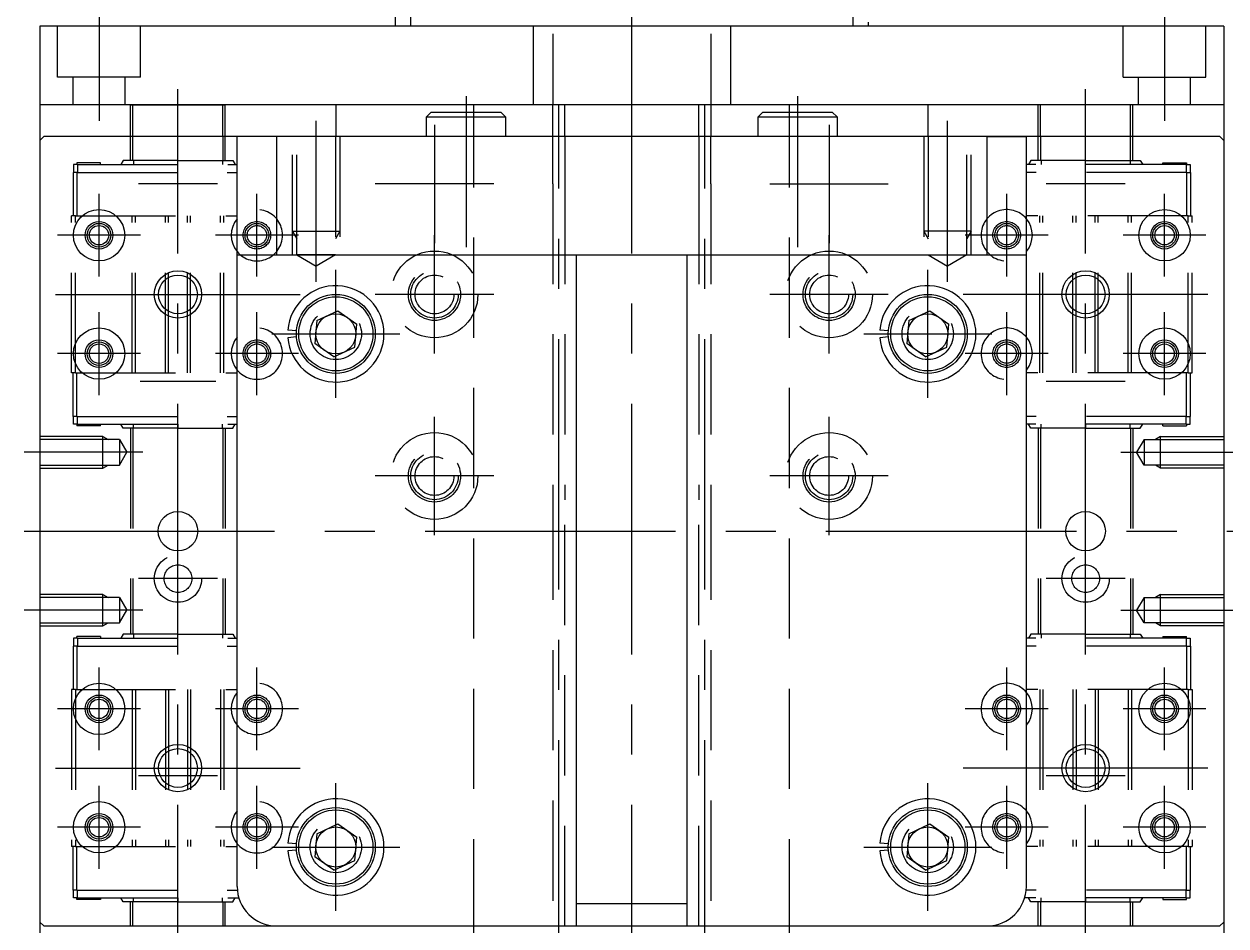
# Model space of a CAD drawing. Extents: x -60 to 572, y -16 to 599.
# Drawn here: x 342.3 to 494.5, y 116 to 230.3 of the extents above; entities that cross this region are included whole.
import ezdxf

# ---------------------------------------------------------------- set-up
doc = ezdxf.new("R2010")
doc.units = 0
doc.linetypes.add('CENTER', pattern=[50.8, 31.75, -6.35, 6.35, -6.35])
doc.linetypes.add('DASHED', pattern=[19.05, 12.7, -6.35])
doc.layers.get('0').update_dxf_attribs({"linetype": 'CONTINUOUS'})
doc.layers.add('CENTER', color=1, linetype='CENTER')

msp = doc.modelspace()

# ---------------------------------------------------------------- linework, layer by layer
at = {"color": 7, "linetype": 'CONTINUOUS'}
for p, q in [((389.26, 250), (389.26, 230)), ((391.26, 230), (391.26, 250)), ((447.26, 250), (447.26, 230)), ((494.26, 230), (344.26, 230)), ((344.26, 230), (344.26, 0)), ((449.26, 230), (389.26, 230)), ((449.26, 230), (449.26, 230.5)), ((494.26, 230), (494.26, 0)), ((494.26, 220), (344.26, 220)), ((355.76, 220), (367.76, 220)), ((355.76, 216), (355.76, 220)), ((356.06, 216), (356.06, 220)), ((367.46, 216), (367.46, 220)), ((367.76, 216), (367.76, 220)), ((381.76, 220), (381.76, 216)), ((409.26, 216), (409.26, 220)), ((410.76, 216), (410.76, 220)), ((427.76, 216), (427.76, 220)), ((429.26, 220), (429.26, 216)), ((456.76, 220), (456.76, 216)), ((482.76, 220), (470.76, 220)), ((470.76, 216), (470.76, 220)), ((471.06, 216), (471.06, 220)), ((482.46, 216), (482.46, 220)), ((482.76, 216), (482.76, 220)), ((393.26, 218.5), (393.86, 219.1)), ((393.26, 218.5), (403.26, 218.5)), ((393.26, 216), (393.26, 218.5)), ((393.86, 219.1), (402.66, 219.1)), ((402.66, 219.1), (403.26, 218.5)), ((403.26, 218.5), (403.26, 216)), ((435.26, 218.5), (435.86, 219.1)), ((435.26, 218.5), (445.26, 218.5)), ((435.26, 216), (435.26, 218.5)), ((435.86, 219.1), (444.66, 219.1)), ((444.66, 219.1), (445.26, 218.5)), ((445.26, 218.5), (445.26, 216)), ((344.76, 216), (344.26, 215.5)), ((344.76, 216), (344.26, 215.5)), ((344.26, 215.5), (344.26, 116.5)), ((344.26, 215.5), (344.26, 116.5)), ((493.76, 216), (344.76, 216)), ((369.26, 121), (369.26, 216)), ((374.26, 216), (369.26, 216)), ((374.26, 216), (374.26, 201)), ((464.26, 216), (464.26, 201)), ((464.26, 216), (469.26, 216)), ((469.26, 121), (469.26, 216)), ((493.76, 216), (494.26, 215.5)), ((493.76, 216), (494.26, 215.5)), ((494.26, 215.5), (494.26, 116.5)), ((494.26, 215.5), (494.26, 116.5)), ((369.26, 201), (469.26, 201)), ((412.26, 116), (412.26, 201)), ((426.26, 116), (426.26, 201)), ((379.36, 192.69), (382.02, 193.92)), ((382.02, 193.92), (384.42, 192.23)), ((454.36, 192.69), (457.02, 193.92)), ((457.02, 193.92), (459.42, 192.23)), ((379.36, 192.69), (379.09, 189.77)), ((384.16, 189.31), (384.42, 192.23)), ((454.36, 192.69), (454.09, 189.77)), ((459.16, 189.31), (459.42, 192.23)), ((376.77, 191.39), (375.67, 191.48)), ((376.77, 190.61), (375.67, 190.52)), ((451.77, 191.39), (450.67, 191.48)), ((451.77, 190.61), (450.67, 190.52)), ((381.49, 188.08), (379.09, 189.77)), ((381.49, 188.08), (384.16, 189.31)), ((456.49, 188.08), (454.09, 189.77)), ((456.49, 188.08), (459.16, 189.31)), ((379.36, 127.69), (382.02, 128.92)), ((382.02, 128.92), (384.42, 127.23)), ((454.36, 127.69), (457.02, 128.92)), ((457.02, 128.92), (459.42, 127.23)), ((376.77, 126.39), (375.67, 126.48)), ((379.36, 127.69), (379.09, 124.77)), ((384.16, 124.31), (384.42, 127.23)), ((451.77, 126.39), (450.67, 126.48)), ((454.36, 127.69), (454.09, 124.77)), ((459.16, 124.31), (459.42, 127.23)), ((376.77, 125.61), (375.67, 125.52)), ((451.77, 125.61), (450.67, 125.52)), ((381.49, 123.08), (379.09, 124.77)), ((381.49, 123.08), (384.16, 124.31)), ((456.49, 123.08), (454.09, 124.77)), ((456.49, 123.08), (459.16, 124.31)), ((412.26, 118.86), (426.26, 118.86)), ((344.76, 116), (344.26, 116.5)), ((344.76, 116), (344.26, 116.5)), ((344.76, 116), (493.76, 116)), ((493.76, 116), (494.26, 116.5)), ((493.76, 116), (494.26, 116.5))]:
    msp.add_line(p, q, dxfattribs=at)
at = {"color": 3, "linetype": 'DASHED'}
for p, q in [((346.51, 223.5), (346.51, 230)), ((357.01, 223.5), (357.01, 230)), ((406.76, 230), (406.76, 220)), ((431.76, 230), (431.76, 220)), ((481.51, 223.5), (481.51, 230)), ((492.01, 223.5), (492.01, 230)), ((409.26, 229), (409.26, 220)), ((429.26, 229), (429.26, 220)), ((357.01, 223.5), (346.51, 223.5)), ((348.46, 220), (348.46, 223.5)), ((355.06, 220), (355.06, 223.5)), ((481.51, 223.5), (492.01, 223.5)), ((483.46, 220), (483.46, 223.5)), ((490.06, 220), (490.06, 223.5)), ((399.26, 0), (399.26, 220)), ((439.26, 0), (439.26, 220)), ((355.76, 212.95), (355.76, 216)), ((356.06, 212.95), (356.06, 216)), ((367.46, 216), (367.46, 212.95)), ((367.76, 212.95), (367.76, 216)), ((376.26, 201), (376.26, 216)), ((376.8, 201), (376.8, 216)), ((381.71, 216), (381.71, 201)), ((382.26, 216), (382.26, 201)), ((409.26, 210), (409.26, 216)), ((409.26, 210), (409.26, 216)), ((410.76, 216), (410.76, 210)), ((410.76, 216), (410.76, 210)), ((427.76, 216), (427.76, 210)), ((427.76, 216), (427.76, 210)), ((429.26, 210), (429.26, 216)), ((429.26, 210), (429.26, 216)), ((456.26, 216), (456.26, 201)), ((456.8, 216), (456.8, 201)), ((461.71, 201), (461.71, 216)), ((462.26, 201), (462.26, 216)), ((470.76, 212.95), (470.76, 216)), ((471.06, 216), (471.06, 212.95)), ((482.46, 212.95), (482.46, 216)), ((482.76, 212.95), (482.76, 216)), ((348.51, 212.45), (348.51, 211.45)), ((349.01, 212.45), (348.51, 212.45)), ((348.96, 212.65), (348.96, 212.45)), ((351.96, 212.65), (348.96, 212.65)), ((349.01, 212.45), (369.26, 212.45)), ((349.01, 212.45), (349.01, 211.45)), ((351.96, 212.45), (351.96, 212.65)), ((354.83, 212.95), (354.53, 212.45)), ((356.13, 212.95), (354.83, 212.95)), ((356.13, 212.95), (356.13, 212.45)), ((361.76, 212.95), (356.13, 212.95)), ((361.76, 212.95), (367.39, 212.95)), ((361.76, 212.45), (361.76, 212.95)), ((367.39, 212.95), (367.39, 212.45)), ((367.39, 212.95), (368.69, 212.95)), ((368.69, 212.95), (368.99, 212.45)), ((489.51, 212.45), (469.26, 212.45)), ((469.83, 212.95), (469.53, 212.45)), ((471.13, 212.95), (469.83, 212.95)), ((471.13, 212.95), (471.13, 212.45)), ((476.76, 212.95), (471.13, 212.95)), ((476.76, 212.95), (482.39, 212.95)), ((476.76, 212.45), (476.76, 212.95)), ((482.39, 212.95), (482.39, 212.45)), ((482.39, 212.95), (483.69, 212.95)), ((483.69, 212.95), (483.99, 212.45)), ((486.56, 212.45), (486.56, 212.65)), ((486.56, 212.65), (489.56, 212.65)), ((489.51, 212.45), (489.51, 211.45)), ((489.51, 212.45), (490.01, 212.45)), ((489.56, 212.65), (489.56, 212.45)), ((490.01, 212.45), (490.01, 211.45)), ((348.96, 211.45), (348.46, 211.45)), ((348.46, 211.45), (348.46, 205.95)), ((348.96, 211.45), (369.26, 211.45)), ((348.96, 211.45), (348.96, 205.95)), ((489.56, 211.45), (469.26, 211.45)), ((489.56, 211.45), (489.56, 205.95)), ((489.56, 211.45), (490.06, 211.45)), ((490.06, 211.45), (490.06, 205.95)), ((409.26, 210), (409.26, 170)), ((409.26, 210), (409.26, 170)), ((410.76, 210), (410.76, 170)), ((410.76, 210), (410.76, 170)), ((427.76, 210), (427.76, 170)), ((427.76, 210), (427.76, 170)), ((429.26, 210), (429.26, 170)), ((429.26, 210), (429.26, 170)), ((348.26, 186.05), (348.26, 205.95)), ((348.76, 205.95), (348.26, 205.95)), ((348.76, 205.95), (369.26, 205.95)), ((348.76, 186.05), (348.76, 205.95)), ((355.96, 186.05), (355.96, 205.95)), ((356.36, 186.05), (356.36, 205.95)), ((360.16, 186.05), (360.16, 205.95)), ((360.56, 186.05), (360.56, 205.95)), ((362.96, 186.05), (362.96, 205.95)), ((363.36, 186.05), (363.36, 205.95)), ((367.16, 186.05), (367.16, 205.95)), ((367.56, 186.05), (367.56, 205.95)), ((489.76, 205.95), (469.26, 205.95)), ((470.96, 186.05), (470.96, 205.95)), ((471.36, 186.05), (471.36, 205.95)), ((475.16, 186.05), (475.16, 205.95)), ((475.56, 186.05), (475.56, 205.95)), ((477.96, 186.05), (477.96, 205.95)), ((478.36, 186.05), (478.36, 205.95)), ((482.16, 186.05), (482.16, 205.95)), ((482.56, 186.05), (482.56, 205.95)), ((489.76, 186.05), (489.76, 205.95)), ((489.76, 205.95), (490.26, 205.95)), ((490.26, 186.05), (490.26, 205.95)), ((376.26, 204), (382.26, 204)), ((376.26, 204), (376.8, 203.06)), ((382.26, 204), (381.71, 203.06)), ((462.26, 204), (456.26, 204)), ((456.26, 204), (456.8, 203.06)), ((462.26, 204), (461.71, 203.06)), ((376.8, 201), (379.26, 199.58)), ((381.71, 201), (376.8, 201)), ((381.71, 201), (379.26, 199.58)), ((456.8, 201), (461.71, 201)), ((456.8, 201), (459.26, 199.58)), ((461.71, 201), (459.26, 199.58)), ((348.76, 186.05), (348.26, 186.05)), ((348.46, 180.55), (348.46, 186.05)), ((348.76, 186.05), (369.26, 186.05)), ((348.96, 180.55), (348.96, 186.05)), ((489.76, 186.05), (469.26, 186.05)), ((489.56, 180.55), (489.56, 186.05)), ((489.76, 186.05), (490.26, 186.05)), ((490.06, 180.55), (490.06, 186.05)), ((348.96, 180.55), (348.46, 180.55)), ((348.51, 179.55), (348.51, 180.55)), ((348.96, 180.55), (369.26, 180.55)), ((349.01, 179.55), (349.01, 180.55)), ((489.56, 180.55), (469.26, 180.55)), ((489.51, 179.55), (489.51, 180.55)), ((489.56, 180.55), (490.06, 180.55)), ((490.01, 179.55), (490.01, 180.55)), ((349.01, 179.55), (348.51, 179.55)), ((348.96, 179.55), (348.96, 179.35)), ((351.96, 179.35), (348.96, 179.35)), ((349.01, 179.55), (369.26, 179.55)), ((351.96, 179.35), (351.96, 179.55)), ((354.83, 179.05), (354.53, 179.55)), ((356.13, 179.05), (354.83, 179.05)), ((355.76, 179.05), (355.76, 152.95)), ((356.06, 179.05), (356.06, 152.95)), ((356.13, 179.05), (356.13, 179.55)), ((361.76, 179.05), (356.13, 179.05)), ((361.76, 179.55), (361.76, 179.05)), ((361.76, 179.05), (367.39, 179.05)), ((367.39, 179.05), (367.39, 179.55)), ((367.39, 179.05), (368.69, 179.05)), ((367.46, 179.05), (367.46, 152.95)), ((367.76, 179.05), (367.76, 152.95)), ((368.69, 179.05), (368.99, 179.55)), ((489.51, 179.55), (469.26, 179.55)), ((469.83, 179.05), (469.53, 179.55)), ((471.13, 179.05), (469.83, 179.05)), ((470.76, 179.05), (470.76, 152.95)), ((471.06, 179.05), (471.06, 152.95)), ((471.13, 179.05), (471.13, 179.55)), ((476.76, 179.05), (471.13, 179.05)), ((476.76, 179.55), (476.76, 179.05)), ((476.76, 179.05), (482.39, 179.05)), ((482.39, 179.05), (482.39, 179.55)), ((482.39, 179.05), (483.69, 179.05)), ((482.46, 179.05), (482.46, 152.95)), ((482.76, 179.05), (482.76, 152.95)), ((483.69, 179.05), (483.99, 179.55)), ((486.56, 179.35), (486.56, 179.55)), ((486.56, 179.35), (489.56, 179.35)), ((489.51, 179.55), (490.01, 179.55)), ((489.56, 179.55), (489.56, 179.35)), ((352.26, 178), (344.26, 178)), ((354.36, 177.62), (344.26, 177.62)), ((352.26, 178), (352.91, 177.62)), ((352.26, 174), (352.26, 178)), ((354.36, 177.62), (355.29, 176)), ((354.36, 177.62), (354.36, 174.38)), ((484.16, 177.62), (483.22, 176)), ((484.16, 177.62), (494.26, 177.62)), ((484.16, 177.62), (484.16, 174.38)), ((486.26, 178), (485.6, 177.62)), ((486.26, 178), (494.26, 178)), ((486.26, 174), (486.26, 178)), ((354.36, 174.38), (355.29, 176)), ((484.16, 174.38), (483.22, 176)), ((344.26, 174.38), (354.36, 174.38)), ((344.26, 174), (352.26, 174)), ((352.26, 174), (352.91, 174.38)), ((494.26, 174.38), (484.16, 174.38)), ((486.26, 174), (485.6, 174.38)), ((494.26, 174), (486.26, 174)), ((409.26, 170), (409.26, 116)), ((410.76, 116), (410.76, 170)), ((427.76, 116), (427.76, 170)), ((429.26, 170), (429.26, 116)), ((352.26, 158), (344.26, 158)), ((354.36, 157.62), (344.26, 157.62)), ((352.26, 158), (352.91, 157.62)), ((352.26, 154), (352.26, 158)), ((354.36, 157.62), (355.29, 156)), ((354.36, 157.62), (354.36, 154.38)), ((484.16, 157.62), (483.22, 156)), ((484.16, 157.62), (494.26, 157.62)), ((484.16, 157.62), (484.16, 154.38)), ((486.26, 158), (485.6, 157.62)), ((486.26, 158), (494.26, 158)), ((486.26, 154), (486.26, 158)), ((354.36, 154.38), (355.29, 156)), ((484.16, 154.38), (483.22, 156)), ((344.26, 154.38), (354.36, 154.38)), ((344.26, 154), (352.26, 154)), ((352.26, 154), (352.91, 154.38)), ((494.26, 154.38), (484.16, 154.38)), ((486.26, 154), (485.6, 154.38)), ((494.26, 154), (486.26, 154)), ((348.51, 152.45), (348.51, 151.45)), ((349.01, 152.45), (348.51, 152.45)), ((348.96, 152.45), (348.96, 152.65)), ((351.96, 152.65), (348.96, 152.65)), ((349.01, 152.45), (369.26, 152.45)), ((349.01, 152.45), (349.01, 151.45)), ((351.96, 152.65), (351.96, 152.45)), ((354.83, 152.95), (354.53, 152.45)), ((356.13, 152.95), (354.83, 152.95)), ((361.76, 152.95), (356.13, 152.95)), ((356.13, 152.95), (356.13, 152.45)), ((361.76, 152.95), (367.39, 152.95)), ((361.76, 152.45), (361.76, 152.95)), ((367.39, 152.95), (368.69, 152.95)), ((367.39, 152.95), (367.39, 152.45)), ((368.69, 152.95), (368.99, 152.45)), ((489.51, 152.45), (469.26, 152.45)), ((469.83, 152.95), (469.53, 152.45)), ((471.13, 152.95), (469.83, 152.95)), ((476.76, 152.95), (471.13, 152.95)), ((471.13, 152.95), (471.13, 152.45)), ((476.76, 152.95), (482.39, 152.95)), ((476.76, 152.45), (476.76, 152.95)), ((482.39, 152.95), (482.39, 152.45)), ((482.39, 152.95), (483.69, 152.95)), ((483.69, 152.95), (483.99, 152.45)), ((486.56, 152.65), (486.56, 152.45)), ((486.56, 152.65), (489.56, 152.65)), ((489.51, 152.45), (489.51, 151.45)), ((489.51, 152.45), (490.01, 152.45)), ((489.56, 152.45), (489.56, 152.65)), ((490.01, 152.45), (490.01, 151.45)), ((348.46, 151.45), (348.46, 145.95)), ((348.96, 151.45), (348.46, 151.45)), ((348.96, 151.45), (369.26, 151.45)), ((348.96, 151.45), (348.96, 145.95)), ((489.56, 151.45), (469.26, 151.45)), ((489.56, 151.45), (489.56, 145.95)), ((489.56, 151.45), (490.06, 151.45)), ((490.06, 151.45), (490.06, 145.95)), ((348.26, 145.95), (348.26, 126.05)), ((348.76, 145.95), (348.26, 145.95)), ((348.76, 145.95), (369.26, 145.95)), ((348.76, 145.95), (348.76, 126.05)), ((355.96, 145.95), (355.96, 126.05)), ((356.36, 145.95), (356.36, 126.05)), ((360.16, 145.95), (360.16, 126.05)), ((360.56, 145.95), (360.56, 126.05)), ((362.96, 145.95), (362.96, 126.05)), ((363.36, 145.95), (363.36, 126.05)), ((367.16, 145.95), (367.16, 126.05)), ((367.56, 145.95), (367.56, 126.05)), ((489.76, 145.95), (469.26, 145.95)), ((470.96, 145.95), (470.96, 126.05)), ((471.36, 145.95), (471.36, 126.05)), ((475.16, 145.95), (475.16, 126.05)), ((475.56, 145.95), (475.56, 126.05)), ((477.96, 145.95), (477.96, 126.05)), ((478.36, 145.95), (478.36, 126.05)), ((482.16, 145.95), (482.16, 126.05)), ((482.56, 145.95), (482.56, 126.05)), ((489.76, 145.95), (489.76, 126.05)), ((489.76, 145.95), (490.26, 145.95)), ((490.26, 145.95), (490.26, 126.05)), ((348.76, 126.05), (348.26, 126.05)), ((348.46, 120.55), (348.46, 126.05)), ((348.76, 126.05), (369.26, 126.05)), ((348.96, 120.55), (348.96, 126.05)), ((489.76, 126.05), (469.26, 126.05)), ((489.56, 120.55), (489.56, 126.05)), ((489.76, 126.05), (490.26, 126.05)), ((490.06, 120.55), (490.06, 126.05)), ((348.96, 120.55), (348.46, 120.55)), ((348.51, 119.55), (348.51, 120.55)), ((348.96, 120.55), (369.28, 120.55)), ((349.01, 119.55), (349.01, 120.55)), ((489.56, 120.55), (469.24, 120.55)), ((489.51, 119.55), (489.51, 120.55)), ((489.56, 120.55), (490.06, 120.55)), ((490.01, 119.55), (490.01, 120.55)), ((349.01, 119.55), (348.51, 119.55)), ((348.96, 119.35), (348.96, 119.55)), ((351.96, 119.35), (348.96, 119.35)), ((349.01, 119.55), (369.47, 119.55)), ((351.96, 119.55), (351.96, 119.35)), ((354.83, 119.05), (354.53, 119.55)), ((356.13, 119.05), (354.83, 119.05)), ((355.76, 116), (355.76, 119.05)), ((356.06, 116), (356.06, 119.05)), ((356.13, 119.05), (356.13, 119.55)), ((361.76, 119.05), (356.13, 119.05)), ((361.76, 119.55), (361.76, 119.05)), ((361.76, 119.05), (367.39, 119.05)), ((367.39, 119.05), (367.39, 119.55)), ((367.39, 119.05), (368.69, 119.05)), ((367.46, 119.05), (367.46, 116)), ((367.76, 116), (367.76, 119.05)), ((368.69, 119.05), (368.99, 119.55)), ((489.51, 119.55), (469.04, 119.55)), ((469.83, 119.05), (469.53, 119.55)), ((471.13, 119.05), (469.83, 119.05)), ((470.76, 116), (470.76, 119.05)), ((471.06, 119.05), (471.06, 116)), ((471.13, 119.05), (471.13, 119.55)), ((476.76, 119.05), (471.13, 119.05)), ((476.76, 119.55), (476.76, 119.05)), ((476.76, 119.05), (482.39, 119.05)), ((482.39, 119.05), (482.39, 119.55)), ((482.39, 119.05), (483.69, 119.05)), ((482.46, 116), (482.46, 119.05)), ((482.76, 116), (482.76, 119.05)), ((483.69, 119.05), (483.99, 119.55)), ((486.56, 119.55), (486.56, 119.35)), ((486.56, 119.35), (489.56, 119.35)), ((489.51, 119.55), (490.01, 119.55)), ((489.56, 119.35), (489.56, 119.55))]:
    msp.add_line(p, q, dxfattribs=at)
at = {"color": 7, "linetype": 'CONTINUOUS'}
for centre, radius in [((351.76, 203.5), 3.25), ((486.76, 203.5), 3.25), ((351.76, 203.5), 1.75), ((351.76, 203.5), 1.23), ((486.76, 203.5), 1.75), ((486.76, 203.5), 1.23), ((361.76, 196), 2.46), ((476.76, 196), 2.46), ((381.76, 191), 5), ((381.76, 191), 4.7), ((456.76, 191), 5), ((456.76, 191), 4.7), ((351.76, 188.5), 3.25), ((486.76, 188.5), 3.25), ((351.76, 188.5), 1.75), ((351.76, 188.5), 1.23), ((486.76, 188.5), 1.75), ((486.76, 188.5), 1.23), ((361.76, 166), 2.5), ((476.76, 166), 2.5), ((351.76, 143.5), 3.25), ((486.76, 143.5), 3.25), ((351.76, 143.5), 1.75), ((351.76, 143.5), 1.23), ((486.76, 143.5), 1.75), ((486.76, 143.5), 1.23), ((361.76, 136), 2.46), ((476.76, 136), 2.46), ((351.76, 128.5), 3.25), ((381.76, 126), 5), ((456.76, 126), 5), ((486.76, 128.5), 3.25), ((351.76, 128.5), 1.75), ((351.76, 128.5), 1.23), ((381.76, 126), 4.7), ((456.76, 126), 4.7), ((486.76, 128.5), 1.75), ((486.76, 128.5), 1.23)]:
    msp.add_circle(centre, radius, dxfattribs=at)
at = {"color": 3, "linetype": 'CONTINUOUS'}
for centre, radius in [((351.76, 203.5), 1.5), ((486.76, 203.5), 1.5), ((361.76, 196), 3), ((476.76, 196), 3), ((351.76, 188.5), 1.5), ((486.76, 188.5), 1.5), ((351.76, 143.5), 1.5), ((486.76, 143.5), 1.5), ((361.76, 136), 3), ((476.76, 136), 3), ((351.76, 128.5), 1.5), ((486.76, 128.5), 1.5)]:
    msp.add_circle(centre, radius, dxfattribs=at)
at = {"color": 3, "linetype": 'DASHED'}
for centre, radius in [((371.76, 203.5), 1.75), ((371.76, 203.5), 1.5), ((371.76, 203.5), 1.23), ((466.76, 203.5), 1.75), ((466.76, 203.5), 1.5), ((466.76, 203.5), 1.23), ((394.26, 196), 5.5), ((444.26, 196), 5.5), ((394.26, 196), 3.3), ((394.26, 196), 3), ((394.26, 196), 2.46), ((444.26, 196), 3.3), ((444.26, 196), 3), ((444.26, 196), 2.46), ((381.76, 191), 3.25), ((456.76, 191), 3.25), ((371.76, 188.5), 1.75), ((371.76, 188.5), 1.5), ((371.76, 188.5), 1.23), ((466.76, 188.5), 1.75), ((466.76, 188.5), 1.5), ((466.76, 188.5), 1.23), ((394.26, 173), 5.5), ((444.26, 173), 5.5), ((394.26, 173), 3.3), ((394.26, 173), 3), ((394.26, 173), 2.46), ((444.26, 173), 3.3), ((444.26, 173), 3), ((444.26, 173), 2.46), ((361.76, 160), 3), ((476.76, 160), 3), ((361.76, 160), 1.75), ((476.76, 160), 1.75), ((371.76, 143.5), 1.75), ((371.76, 143.5), 1.5), ((371.76, 143.5), 1.23), ((466.76, 143.5), 1.75), ((466.76, 143.5), 1.5), ((466.76, 143.5), 1.23), ((371.76, 128.5), 1.75), ((371.76, 128.5), 1.5), ((371.76, 128.5), 1.23), ((466.76, 128.5), 1.75), ((466.76, 128.5), 1.5), ((466.76, 128.5), 1.23), ((381.76, 126), 3.25), ((456.76, 126), 3.25)]:
    msp.add_circle(centre, radius, dxfattribs=at)
for centre in [(381.76, 191), (456.76, 191), (381.76, 126), (456.76, 126)]:
    msp.add_circle(centre, 2.54)
for centre, start, end in [((371.76, 203.5), 219.7151, 140.2849), ((466.76, 203.5), 39.7151, 320.2849), ((371.76, 188.5), 219.7151, 140.2849), ((466.76, 188.5), 39.7151, 320.2849), ((371.76, 143.5), 219.7151, 140.2849), ((466.76, 143.5), 39.7151, 320.2849), ((371.76, 128.5), 219.7151, 140.2849), ((466.76, 128.5), 39.7151, 320.2849)]:
    msp.add_arc(centre, 3.25, start, end, dxfattribs=at)
at = {"color": 7, "linetype": 'CONTINUOUS'}
for centre, radius, start, end in [((371.76, 203.5), 3.25, 140.2849, 219.7151), ((466.76, 203.5), 3.25, 320.2849, 39.7151), ((381.76, 191), 6.1, 184.5, 175.5), ((456.76, 191), 6.1, 184.5, 175.5), ((371.76, 188.5), 3.25, 140.2849, 219.7151), ((466.76, 188.5), 3.25, 320.2849, 39.7151), ((371.76, 143.5), 3.25, 140.2849, 219.7151), ((466.76, 143.5), 3.25, 320.2849, 39.7151), ((381.76, 126), 6.1, 184.5, 175.5), ((456.76, 126), 6.1, 184.5, 175.5), ((371.76, 128.5), 3.25, 140.2849, 219.7151), ((466.76, 128.5), 3.25, 320.2849, 39.7151), ((374.26, 121), 5, 180, 270), ((464.26, 121), 5, 270, 360)]:
    msp.add_arc(centre, radius, start, end, dxfattribs=at)
at = {"layer": 'CENTER', "color": 1, "linetype": 'CENTER'}
for p, q in [((419.26, 230), (419.26, 317.5)), ((419.26, -2), (419.26, 275.8)), ((351.76, 232), (351.76, 218)), ((486.76, 232), (486.76, 218)), ((361.76, -2), (361.76, 222)), ((398.26, 221.1), (398.26, 202)), ((440.26, 221.1), (440.26, 202)), ((476.76, -2), (476.76, 222)), ((410.01, 57), (410.01, 220)), ((428.51, 57), (428.51, 220)), ((379.26, 197.58), (379.26, 218)), ((459.26, 197.58), (459.26, 218)), ((394.26, 217.5), (394.26, 202.5)), ((444.26, 217.5), (444.26, 202.5)), ((351.76, 198.25), (351.76, 208.75)), ((366.76, 210), (356.76, 210)), ((371.76, 198.25), (371.76, 208.75)), ((401.76, 210), (386.76, 210)), ((436.76, 210), (451.76, 210)), ((466.76, 198.25), (466.76, 208.75)), ((481.76, 210), (471.76, 210)), ((486.76, 198.25), (486.76, 208.75)), ((357.01, 203.5), (346.51, 203.5)), ((377.01, 203.5), (366.51, 203.5)), ((394.26, 188.5), (394.26, 203.5)), ((444.26, 188.5), (444.26, 203.5)), ((472.01, 203.5), (461.51, 203.5)), ((492.01, 203.5), (481.51, 203.5)), ((381.76, 182.9), (381.76, 199.1)), ((456.76, 182.9), (456.76, 199.1)), ((346.26, 196), (377.26, 196)), ((401.76, 196), (386.76, 196)), ((451.76, 196), (436.76, 196)), ((492.26, 196), (461.26, 196)), ((351.76, 183.25), (351.76, 193.75)), ((371.76, 183.25), (371.76, 193.75)), ((466.76, 183.25), (466.76, 193.75)), ((486.76, 183.25), (486.76, 193.75)), ((373.66, 191), (389.86, 191)), ((448.66, 191), (464.86, 191)), ((357.01, 188.5), (346.51, 188.5)), ((377.01, 188.5), (366.51, 188.5)), ((472.01, 188.5), (461.51, 188.5)), ((492.01, 188.5), (481.51, 188.5)), ((356.96, 185), (366.56, 185)), ((471.76, 185), (481.76, 185)), ((394.26, 165.5), (394.26, 180.5)), ((444.26, 165.5), (444.26, 180.5)), ((357.29, 176), (342.26, 176)), ((481.22, 176), (496.26, 176)), ((401.76, 173), (386.76, 173)), ((451.76, 173), (436.76, 173)), ((342.26, 166), (496.26, 166)), ((366.76, 160), (356.76, 160)), ((481.76, 160), (471.76, 160)), ((357.29, 156), (342.26, 156)), ((481.22, 156), (496.26, 156)), ((351.76, 138.25), (351.76, 148.75)), ((371.76, 138.25), (371.76, 148.75)), ((466.76, 138.25), (466.76, 148.75)), ((486.76, 138.25), (486.76, 148.75)), ((357.01, 143.5), (346.51, 143.5)), ((377.01, 143.5), (366.51, 143.5)), ((472.01, 143.5), (461.51, 143.5)), ((492.01, 143.5), (481.51, 143.5)), ((346.26, 136), (377.26, 136)), ((492.26, 136), (461.26, 136)), ((366.76, 135), (356.76, 135)), ((381.76, 117.9), (381.76, 134.1)), ((456.76, 117.9), (456.76, 134.1)), ((481.76, 135), (471.76, 135)), ((351.76, 123.25), (351.76, 133.75)), ((371.76, 123.25), (371.76, 133.75)), ((466.76, 123.25), (466.76, 133.75)), ((486.76, 123.25), (486.76, 133.75)), ((357.01, 128.5), (346.51, 128.5)), ((377.01, 128.5), (366.51, 128.5)), ((472.01, 128.5), (461.51, 128.5)), ((492.01, 128.5), (481.51, 128.5)), ((373.66, 126), (389.86, 126)), ((448.66, 126), (464.86, 126))]:
    msp.add_line(p, q, dxfattribs=at)

doc.saveas('drawing.dxf')
